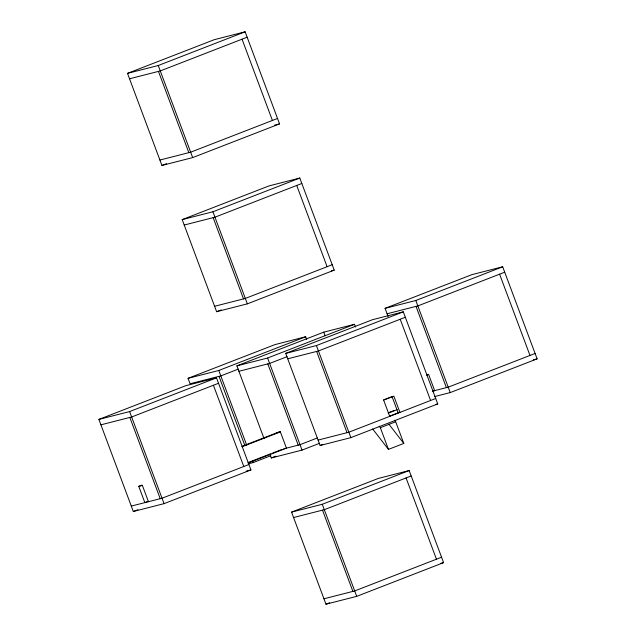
<?xml version="1.0" encoding="UTF-8"?>
<svg xmlns="http://www.w3.org/2000/svg" width="636" height="636" viewBox="0 0 636 636"><rect width="100%" height="100%" fill="white"/><g stroke="black" fill="none" stroke-linecap="round" stroke-linejoin="round"><path stroke-width="0.95" d="M127.502 73.363L214.38 39.647L245.122 31.8L279.554 123.885L192.676 157.601L161.934 165.447L127.502 73.363L158.245 65.516L245.122 31.8M247.15 37.214L160.272 70.93L129.529 78.777M277.527 118.471L190.649 152.187L159.906 160.034M161.934 165.447L166.553 163.651M182.19 219.611L269.06 185.895L299.802 178.048L334.234 270.133L247.356 303.849L216.614 311.696L182.19 219.611L212.925 211.764L299.802 178.048M301.83 183.47L214.952 217.186L184.209 225.033M332.207 264.719L245.329 298.435L214.586 306.282M216.614 311.696L221.233 309.907M238.269 369.126L220.811 375.9L190.069 383.747L188.049 378.333L274.927 344.617L305.662 336.762L306.671 339.473M188.049 378.333L218.784 370.478L305.662 336.762M98.89 419.41L185.76 385.694L216.502 377.848L250.934 469.932L164.056 503.648L133.314 511.495L98.89 419.41L129.625 411.564L216.502 377.848M264.091 438.681L236.87 365.867L323.748 332.151L354.483 324.304L355.492 327.007M388.127 316.537L385.066 308.349L471.944 274.633L502.686 266.786L537.11 358.871L450.24 392.587L434.865 396.506M236.87 365.867L267.605 358.02L354.483 324.304M385.066 308.349L415.809 300.502L502.686 266.786M285.691 353.401L372.561 319.685L403.304 311.839L437.735 403.924L350.857 437.64L320.115 445.486L285.691 353.401L316.426 345.555L403.304 311.839M218.53 383.27L131.652 416.985L100.909 424.832M287.09 356.661L269.632 363.434L238.89 371.281M504.706 272.2L417.836 305.916L387.093 313.771M405.331 317.253L318.453 350.969L287.711 358.815M148.26 501.295L144.849 502.615L138.775 486.365L142.186 485.045M242.078 446.281L280.166 431.494M242.046 446.774L280.373 431.9L286.446 448.149L248.12 463.024M426.74 375.089L428.577 374.381L434.65 390.631L432.822 391.339M383.532 399.909L392.054 396.602L398.128 412.851L399.933 412.39L393.859 396.141L383.635 400.108L389.717 416.357M248.151 462.531L270.968 453.675M272.796 452.967L281.923 449.421M248.414 463.795L253.215 462.563L270.777 455.75M248.907 464.518L162.029 498.234L131.294 506.081M317.269 437.989L300.009 444.683L283.736 448.841M535.091 353.457L448.213 387.173L432.846 391.092M133.314 511.495L137.94 509.706M269.942 454.335L271.294 457.952L275.921 456.155M388.461 412.764L393.962 410.625M388.135 413.122L397.158 409.624M271.294 457.952L302.036 450.105L319.598 443.284M389.606 416.159L398.128 412.851M435.708 398.502L348.83 432.218L318.095 440.072M320.115 445.486L322.889 444.413M379.175 426.184L380.352 427.71L395.687 421.763L403.788 443.427L388.453 449.382L372.672 428.982M291.55 512.115L378.428 478.399L409.163 470.553L443.594 562.637L356.716 596.353L325.974 604.2L291.55 512.115L322.285 504.269L409.163 470.553M411.19 475.967L324.312 509.682L293.57 517.529M441.567 557.223L354.689 590.939L323.955 598.786M325.974 604.2L329.671 602.769M274.744 125.109L279.554 123.885M331.348 270.872L334.234 270.133M426.764 374.843L428.577 374.381M533.27 359.849L537.11 358.871M276.755 432.822L280.373 431.9M435.811 404.416L437.735 403.924M138.775 486.365L142.392 485.443L148.466 501.693M246.132 471.157L250.934 469.932M440.708 563.369L443.594 562.637M394.519 420.253L395.687 421.763M388.858 424.14L403.788 443.427M499.602 274.188L529.979 355.437M415.809 300.502L450.24 392.587M416.024 306.377L446.4 387.634M400.219 319.24L430.596 400.489M242.038 39.201L272.415 120.45M296.718 185.45L327.095 266.699M406.078 477.954L436.455 559.203M380.352 427.71L388.453 449.382M323.748 332.151L325.091 335.76M316.426 345.555L350.857 437.64M316.641 351.43L347.025 432.687M158.245 65.516L192.676 157.601M212.925 211.764L247.356 303.849M267.605 358.02L302.036 450.105M322.285 504.269L356.716 596.353M158.459 71.391L188.836 152.648M213.14 217.647L243.524 298.896M267.82 363.895L298.205 445.144M322.508 510.144L352.885 591.4M218.784 370.478L246.704 445.144M252.54 460.758L253.215 462.563M219.007 376.361L244.892 445.605M213.418 385.249L243.795 466.498M129.625 411.564L164.056 503.648M129.839 417.447L160.224 498.696"/></g></svg>
